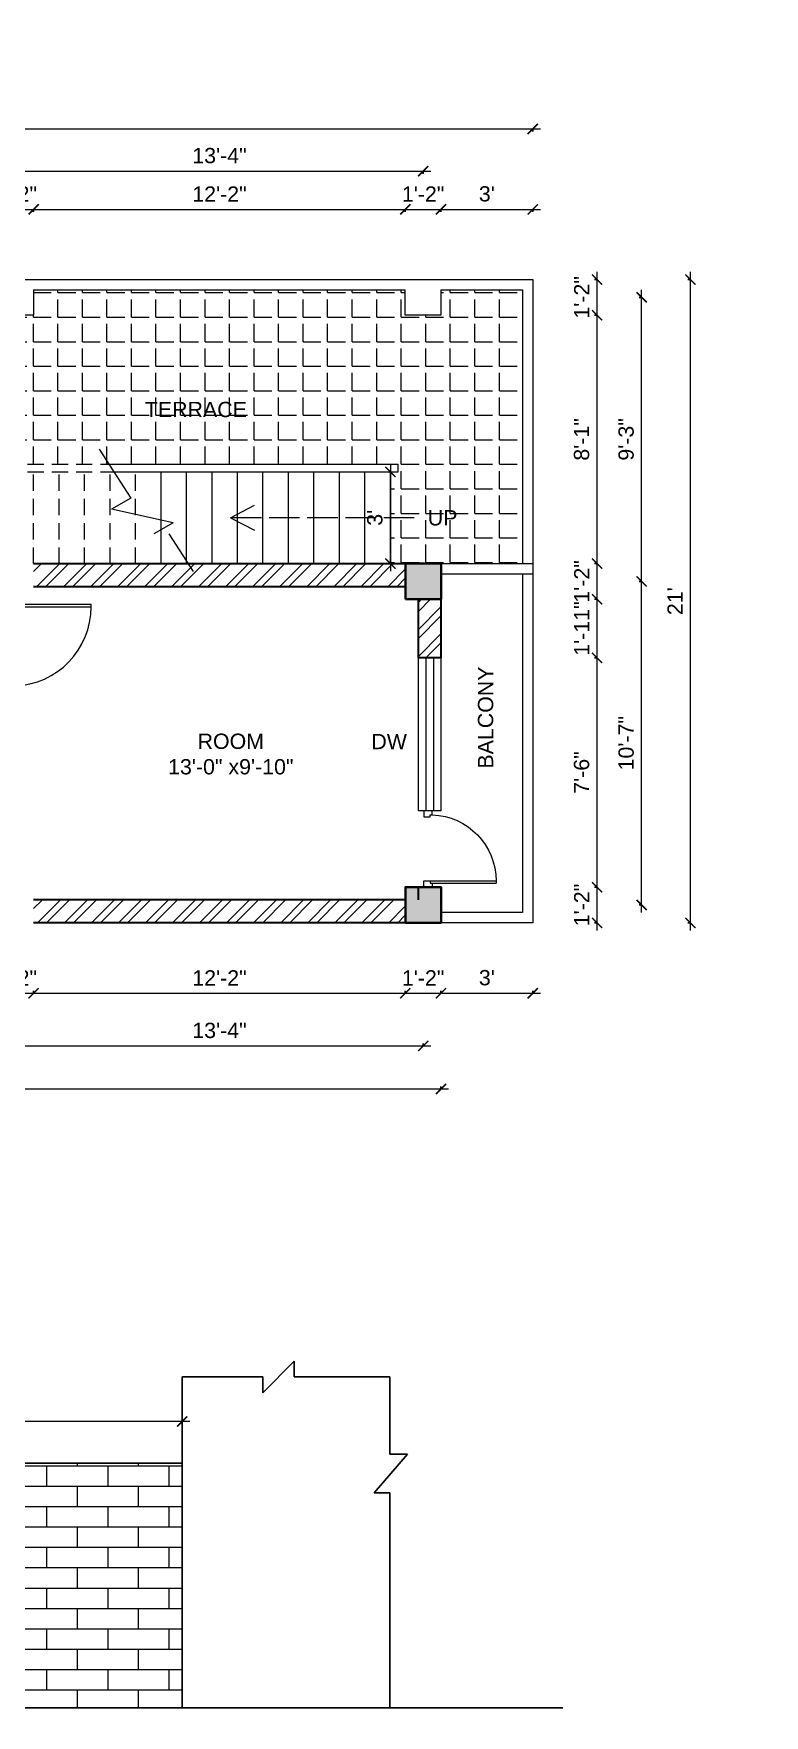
# Model space of a CAD drawing. Header units: inches. Extents: x -12071822 to 12321209, y -1222525 to 1319227.
# Drawn here: x 117528 to 117815, y 36969 to 37629 of the extents above; entities that cross this region are included whole.
import ezdxf

# ---------------------------------------------------------------- set-up
doc = ezdxf.new("R2010")
doc.units = ezdxf.units.IN
doc.header["$MEASUREMENT"] = 0
doc.header["$PDMODE"] = 35
doc.linetypes.add('ACAD_ISO02W100', pattern=[15, 12, -3])
doc.linetypes.add('DASHED', pattern=[19.05, 12.7, -6.35])
for name, color, linetype, lineweight in [('Column', 181, 'Continuous', 40), ('Dimension', 130, 'Continuous', 9), ('Hatch', 9, 'Continuous', 9), ('Hidden', 254, 'ACAD_ISO02W100', 15), ('Stairs', 61, 'Continuous', 18), ('TEXT', 255, 'Continuous', 35), ('Walls', 11, 'Continuous', 35), ('Windows', 151, 'Continuous', 15)]:
    doc.layers.add(name, color=color, linetype=linetype, lineweight=lineweight)
doc.styles.get("Standard").update_dxf_attribs({"font": 'arial.ttf'})
doc.dimstyles.new('Copy(2) of Standard', dxfattribs={"dimtxt": 6, "dimasz": 4, "dimexe": 0, "dimexo": 6, "dimgap": 3, "dimtad": 1, "dimdec": 0, "dimlfac": 0.5, "dimzin": 0, "dimdsep": 46, "dimlunit": 4, "dimtxsty": 'Standard', "dimblk": 'ARCHTICK', "dimcen": 0.09, "dimdle": 3, "dimclrd": 256, "dimadec": 0, "dimazin": 0, "dimtfac": 1, "dimtdec": 0, "dimtofl": 0, "dimtmove": 0, "dimatfit": 3, "dimfxl": 1, "dimfxlon": 1, "dimtolj": 1, "dimtzin": 0, "dimlwd": -1, "dimarcsym": 0})
doc.dimstyles.get("Standard").update_dxf_attribs({"dimtxt": 6, "dimasz": 4, "dimexe": 0, "dimexo": 6, "dimgap": 3, "dimtad": 1, "dimdec": 0, "dimzin": 0, "dimdsep": 46, "dimlunit": 4, "dimtxsty": 'Standard', "dimblk": 'ARCHTICK', "dimcen": 0.09, "dimdle": 3, "dimclrd": 256, "dimadec": 0, "dimazin": 0, "dimtfac": 1, "dimtdec": 0, "dimtofl": 0, "dimtmove": 0, "dimatfit": 3, "dimfxl": 1, "dimfxlon": 1, "dimtolj": 1, "dimtzin": 0, "dimlwd": -1, "dimarcsym": 0})

# ---------------------------------------------------------------- blocks, each defined once
blk = doc.blocks.new('colm')
at = {"layer": 'Hatch'}
h = blk.add_hatch(color=256, dxfattribs=at)
h.dxf.hatch_style = 1
h.paths.add_polyline_path([(66705.71, 8319.73), (66705.71, 8307.73), (66717.71, 8307.73), (66717.71, 8319.73)])
at = {"layer": 'Column'}
blk.add_lwpolyline([(66705.71, 8307.73), (66717.71, 8307.73), (66717.71, 8319.73), (66705.71, 8319.73)], close=True, dxfattribs=at)
blk = doc.blocks.new('_ArchTick')
at = {"color": 0, "linetype": 'ByBlock', "const_width": 0.15}
blk.add_lwpolyline([(-0.5, -0.5), (0.5, 0.5)], dxfattribs=at)
blk = doc.blocks.new('*D1724')
at = {"layer": 'Defpoints', "color": 0, "transparency": 16777216}
for p in [(117514.18, 37279.91), (117528.18, 37279.91), (117528.18, 37252.28)]:
    blk.add_point(p, dxfattribs=at)
at = {"layer": 'Dimension', "transparency": 16777216}
blk.add_line((117511.18, 37252.28), (117531.18, 37252.28), dxfattribs=at)
at = {"layer": 'Dimension', "color": 0, "lineweight": -2, "transparency": 16777216}
for p, q in [((117514.18, 37253.28), (117514.18, 37252.28)), ((117528.18, 37253.28), (117528.18, 37252.28))]:
    blk.add_line(p, q, dxfattribs=at)
at = {"layer": 'Dimension', "transparency": 16777216, "xscale": 4, "yscale": 4, "zscale": 4, "rotation": 180}
blk.add_blockref('_ArchTick', (117514.18, 37252.28), dxfattribs=at)
at = {"layer": 'Dimension', "transparency": 16777216, "xscale": 4, "yscale": 4, "zscale": 4}
blk.add_blockref('_ArchTick', (117528.18, 37252.28), dxfattribs=at)
at = {"layer": 'Dimension', "color": 0, "lineweight": -2, "transparency": 16777216, "insert": (117521.18, 37258.29), "char_height": 6, "attachment_point": 5}
blk.add_mtext('\\A1;1\'-2"', dxfattribs=at)
blk = doc.blocks.new('*D1725')
at = {"layer": 'Defpoints', "color": 0, "transparency": 16777216}
for p in [(117528.18, 37279.91), (117674.05, 37279.91), (117674.05, 37252.28)]:
    blk.add_point(p, dxfattribs=at)
at = {"layer": 'Dimension', "transparency": 16777216}
blk.add_line((117525.18, 37252.28), (117677.05, 37252.28), dxfattribs=at)
at = {"layer": 'Dimension', "color": 0, "lineweight": -2, "transparency": 16777216}
for p, q in [((117528.18, 37253.28), (117528.18, 37252.28)), ((117674.05, 37253.28), (117674.05, 37252.28))]:
    blk.add_line(p, q, dxfattribs=at)
at = {"layer": 'Dimension', "transparency": 16777216, "xscale": 4, "yscale": 4, "zscale": 4, "rotation": 180}
blk.add_blockref('_ArchTick', (117528.18, 37252.28), dxfattribs=at)
at = {"layer": 'Dimension', "transparency": 16777216, "xscale": 4, "yscale": 4, "zscale": 4}
blk.add_blockref('_ArchTick', (117674.05, 37252.28), dxfattribs=at)
at = {"layer": 'Dimension', "color": 0, "lineweight": -2, "transparency": 16777216, "insert": (117601.12, 37258.29), "char_height": 6, "attachment_point": 5}
blk.add_mtext('\\A1;12\'-2"', dxfattribs=at)
blk = doc.blocks.new('*D1726')
at = {"layer": 'Defpoints', "color": 0, "transparency": 16777216}
for p in [(117674.05, 37279.91), (117688.05, 37279.91), (117688.05, 37252.28)]:
    blk.add_point(p, dxfattribs=at)
at = {"layer": 'Dimension', "transparency": 16777216}
blk.add_line((117671.05, 37252.28), (117691.05, 37252.28), dxfattribs=at)
at = {"layer": 'Dimension', "color": 0, "lineweight": -2, "transparency": 16777216}
for p, q in [((117674.05, 37253.28), (117674.05, 37252.28)), ((117688.05, 37253.28), (117688.05, 37252.28))]:
    blk.add_line(p, q, dxfattribs=at)
at = {"layer": 'Dimension', "transparency": 16777216, "xscale": 4, "yscale": 4, "zscale": 4, "rotation": 180}
blk.add_blockref('_ArchTick', (117674.05, 37252.28), dxfattribs=at)
at = {"layer": 'Dimension', "transparency": 16777216, "xscale": 4, "yscale": 4, "zscale": 4}
blk.add_blockref('_ArchTick', (117688.05, 37252.28), dxfattribs=at)
at = {"layer": 'Dimension', "color": 0, "lineweight": -2, "transparency": 16777216, "insert": (117681.05, 37258.29), "char_height": 6, "attachment_point": 5}
blk.add_mtext('\\A1;1\'-2"', dxfattribs=at)
blk = doc.blocks.new('*D1729')
at = {"layer": 'Defpoints', "color": 0, "transparency": 16777216}
for p in [(117521.18, 37279.91), (117681.05, 37279.91), (117681.05, 37231.58)]:
    blk.add_point(p, dxfattribs=at)
at = {"layer": 'Dimension', "transparency": 16777216}
blk.add_line((117518.18, 37231.58), (117684.05, 37231.58), dxfattribs=at)
at = {"layer": 'Dimension', "color": 0, "lineweight": -2, "transparency": 16777216}
for p, q in [((117521.18, 37232.58), (117521.18, 37231.58)), ((117681.05, 37232.58), (117681.05, 37231.58))]:
    blk.add_line(p, q, dxfattribs=at)
at = {"layer": 'Dimension', "transparency": 16777216, "xscale": 4, "yscale": 4, "zscale": 4, "rotation": 180}
blk.add_blockref('_ArchTick', (117521.18, 37231.58), dxfattribs=at)
at = {"layer": 'Dimension', "transparency": 16777216, "xscale": 4, "yscale": 4, "zscale": 4}
blk.add_blockref('_ArchTick', (117681.05, 37231.58), dxfattribs=at)
at = {"layer": 'Dimension', "color": 0, "lineweight": -2, "transparency": 16777216, "insert": (117601.12, 37237.65), "char_height": 6, "attachment_point": 5}
blk.add_mtext('\\A1;13\'-4"', dxfattribs=at)
blk = doc.blocks.new('*D1598')
at = {"layer": 'Defpoints', "color": 0, "transparency": 16777216}
for p in [(117188.36, 37356.91), (117688.05, 37279.91), (117688.05, 37214.71)]:
    blk.add_point(p, dxfattribs=at)
at = {"layer": 'Dimension', "transparency": 16777216}
blk.add_line((117185.36, 37214.71), (117691.05, 37214.71), dxfattribs=at)
at = {"layer": 'Dimension', "color": 0, "lineweight": -2, "transparency": 16777216}
for p, q in [((117188.36, 37215.71), (117188.36, 37214.71)), ((117688.05, 37215.71), (117688.05, 37214.71))]:
    blk.add_line(p, q, dxfattribs=at)
at = {"layer": 'Dimension', "transparency": 16777216, "xscale": 4, "yscale": 4, "zscale": 4, "rotation": 180}
blk.add_blockref('_ArchTick', (117188.36, 37214.71), dxfattribs=at)
at = {"layer": 'Dimension', "transparency": 16777216, "xscale": 4, "yscale": 4, "zscale": 4}
blk.add_blockref('_ArchTick', (117688.05, 37214.71), dxfattribs=at)
at = {"layer": 'Dimension', "color": 0, "lineweight": -2, "transparency": 16777216, "insert": (117438.21, 37220.78), "char_height": 6, "attachment_point": 5}
blk.add_mtext('\\A1;41\'-8"', dxfattribs=at)
blk = doc.blocks.new('GFFGS')
at = {"layer": 'Windows'}
for p, q in [((97915.22, 19628.63), (97915.22, 19658.74)), ((97916.19, 19658.74), (97915.22, 19658.74)), ((97916.19, 19627.65), (97916.19, 19658.77)), ((97915.22, 19628.63), (97913.27, 19628.63)), ((97913.27, 19628.63), (97913.27, 19624.73)), ((97913.27, 19624.73), (97916.19, 19624.73)), ((97915.22, 19627.65), (97915.22, 19628.63)), ((97916.19, 19627.65), (97915.22, 19627.65)), ((97916.19, 19624.73), (97916.19, 19627.65)), ((97946.35, 19624.73), (97946.35, 19627.65)), ((97946.35, 19627.65), (97947.32, 19627.65)), ((97949.27, 19624.73), (97946.35, 19624.73)), ((97947.32, 19627.65), (97947.32, 19628.63)), ((97947.32, 19628.63), (97949.27, 19628.63)), ((97949.27, 19628.63), (97949.27, 19624.73))]:
    blk.add_line(p, q, dxfattribs=at)
blk.add_arc((97916.25, 19627.66), 31.08, 1.78005, 90.12347, dxfattribs=at)
blk = doc.blocks.new('*D1600')
at = {"layer": 'Defpoints', "color": 0, "transparency": 16777216}
for p in [(117688.05, 37279.91), (117724.05, 37279.91), (117724.05, 37252.28)]:
    blk.add_point(p, dxfattribs=at)
at = {"layer": 'Dimension', "transparency": 16777216}
blk.add_line((117685.05, 37252.28), (117727.05, 37252.28), dxfattribs=at)
at = {"layer": 'Dimension', "color": 0, "lineweight": -2, "transparency": 16777216}
for p, q in [((117688.05, 37253.28), (117688.05, 37252.28)), ((117724.05, 37253.28), (117724.05, 37252.28))]:
    blk.add_line(p, q, dxfattribs=at)
at = {"layer": 'Dimension', "transparency": 16777216, "xscale": 4, "yscale": 4, "zscale": 4, "rotation": 180}
blk.add_blockref('_ArchTick', (117688.05, 37252.28), dxfattribs=at)
at = {"layer": 'Dimension', "transparency": 16777216, "xscale": 4, "yscale": 4, "zscale": 4}
blk.add_blockref('_ArchTick', (117724.05, 37252.28), dxfattribs=at)
at = {"layer": 'Dimension', "color": 0, "transparency": 16777216, "insert": (117706.05, 37258.34), "char_height": 6, "attachment_point": 5}
blk.add_mtext("\\A1;3'", dxfattribs=at)
blk = doc.blocks.new('*D1738')
at = {"layer": 'Defpoints', "color": 0, "transparency": 16777216}
for p in [(117528.18, 37559.94), (117514.18, 37528.41), (117528.18, 37528.41)]:
    blk.add_point(p, dxfattribs=at)
at = {"layer": 'Dimension', "transparency": 16777216}
blk.add_line((117511.18, 37559.94), (117531.18, 37559.94), dxfattribs=at)
at = {"layer": 'Dimension', "color": 0, "lineweight": -2, "transparency": 16777216}
for p, q in [((117514.18, 37558.94), (117514.18, 37559.94)), ((117528.18, 37558.94), (117528.18, 37559.94))]:
    blk.add_line(p, q, dxfattribs=at)
at = {"layer": 'Dimension', "transparency": 16777216, "xscale": 4, "yscale": 4, "zscale": 4, "rotation": 180}
blk.add_blockref('_ArchTick', (117514.18, 37559.94), dxfattribs=at)
at = {"layer": 'Dimension', "transparency": 16777216, "xscale": 4, "yscale": 4, "zscale": 4}
blk.add_blockref('_ArchTick', (117528.18, 37559.94), dxfattribs=at)
at = {"layer": 'Dimension', "color": 0, "lineweight": -2, "transparency": 16777216, "insert": (117521.18, 37565.96), "char_height": 6, "attachment_point": 5}
blk.add_mtext('\\A1;1\'-2"', dxfattribs=at)
blk = doc.blocks.new('*D1739')
at = {"layer": 'Defpoints', "color": 0, "transparency": 16777216}
for p in [(117674.05, 37559.94), (117528.18, 37528.41), (117674.05, 37528.41)]:
    blk.add_point(p, dxfattribs=at)
at = {"layer": 'Dimension', "transparency": 16777216}
blk.add_line((117525.18, 37559.94), (117677.05, 37559.94), dxfattribs=at)
at = {"layer": 'Dimension', "color": 0, "lineweight": -2, "transparency": 16777216}
for p, q in [((117528.18, 37558.94), (117528.18, 37559.94)), ((117674.05, 37558.94), (117674.05, 37559.94))]:
    blk.add_line(p, q, dxfattribs=at)
at = {"layer": 'Dimension', "transparency": 16777216, "xscale": 4, "yscale": 4, "zscale": 4, "rotation": 180}
blk.add_blockref('_ArchTick', (117528.18, 37559.94), dxfattribs=at)
at = {"layer": 'Dimension', "transparency": 16777216, "xscale": 4, "yscale": 4, "zscale": 4}
blk.add_blockref('_ArchTick', (117674.05, 37559.94), dxfattribs=at)
at = {"layer": 'Dimension', "color": 0, "lineweight": -2, "transparency": 16777216, "insert": (117601.12, 37565.96), "char_height": 6, "attachment_point": 5}
blk.add_mtext('\\A1;12\'-2"', dxfattribs=at)
blk = doc.blocks.new('*D1740')
at = {"layer": 'Defpoints', "color": 0, "transparency": 16777216}
for p in [(117688.05, 37559.94), (117674.05, 37528.41), (117688.05, 37528.41)]:
    blk.add_point(p, dxfattribs=at)
at = {"layer": 'Dimension', "transparency": 16777216}
blk.add_line((117671.05, 37559.94), (117691.05, 37559.94), dxfattribs=at)
at = {"layer": 'Dimension', "color": 0, "lineweight": -2, "transparency": 16777216}
for p, q in [((117674.05, 37558.94), (117674.05, 37559.94)), ((117688.05, 37558.94), (117688.05, 37559.94))]:
    blk.add_line(p, q, dxfattribs=at)
at = {"layer": 'Dimension', "transparency": 16777216, "xscale": 4, "yscale": 4, "zscale": 4, "rotation": 180}
blk.add_blockref('_ArchTick', (117674.05, 37559.94), dxfattribs=at)
at = {"layer": 'Dimension', "transparency": 16777216, "xscale": 4, "yscale": 4, "zscale": 4}
blk.add_blockref('_ArchTick', (117688.05, 37559.94), dxfattribs=at)
at = {"layer": 'Dimension', "color": 0, "lineweight": -2, "transparency": 16777216, "insert": (117681.05, 37565.96), "char_height": 6, "attachment_point": 5}
blk.add_mtext('\\A1;1\'-2"', dxfattribs=at)
blk = doc.blocks.new('*D1741')
at = {"layer": 'Defpoints', "color": 0, "transparency": 16777216}
for p in [(117724.05, 37559.94), (117688.05, 37528.41), (117724.05, 37532.41)]:
    blk.add_point(p, dxfattribs=at)
at = {"layer": 'Dimension', "transparency": 16777216}
blk.add_line((117685.05, 37559.94), (117727.05, 37559.94), dxfattribs=at)
at = {"layer": 'Dimension', "color": 0, "lineweight": -2, "transparency": 16777216}
for p, q in [((117688.05, 37558.94), (117688.05, 37559.94)), ((117724.05, 37558.94), (117724.05, 37559.94))]:
    blk.add_line(p, q, dxfattribs=at)
at = {"layer": 'Dimension', "transparency": 16777216, "xscale": 4, "yscale": 4, "zscale": 4, "rotation": 180}
blk.add_blockref('_ArchTick', (117688.05, 37559.94), dxfattribs=at)
at = {"layer": 'Dimension', "transparency": 16777216, "xscale": 4, "yscale": 4, "zscale": 4}
blk.add_blockref('_ArchTick', (117724.05, 37559.94), dxfattribs=at)
at = {"layer": 'Dimension', "color": 0, "lineweight": -2, "transparency": 16777216, "insert": (117706.05, 37566.01), "char_height": 6, "attachment_point": 5}
blk.add_mtext("\\A1;3'", dxfattribs=at)
blk = doc.blocks.new('*D1744')
at = {"layer": 'Defpoints', "color": 0, "transparency": 16777216}
for p in [(117681.05, 37574.96), (117521.18, 37420.91), (117681.05, 37420.91)]:
    blk.add_point(p, dxfattribs=at)
at = {"layer": 'Dimension', "transparency": 16777216}
blk.add_line((117518.18, 37574.96), (117684.05, 37574.96), dxfattribs=at)
at = {"layer": 'Dimension', "color": 0, "lineweight": -2, "transparency": 16777216}
for p, q in [((117521.18, 37573.96), (117521.18, 37574.96)), ((117681.05, 37573.96), (117681.05, 37574.96))]:
    blk.add_line(p, q, dxfattribs=at)
at = {"layer": 'Dimension', "transparency": 16777216, "xscale": 4, "yscale": 4, "zscale": 4, "rotation": 180}
blk.add_blockref('_ArchTick', (117521.18, 37574.96), dxfattribs=at)
at = {"layer": 'Dimension', "transparency": 16777216, "xscale": 4, "yscale": 4, "zscale": 4}
blk.add_blockref('_ArchTick', (117681.05, 37574.96), dxfattribs=at)
at = {"layer": 'Dimension', "color": 0, "lineweight": -2, "transparency": 16777216, "insert": (117601.12, 37581.03), "char_height": 6, "attachment_point": 5}
blk.add_mtext('\\A1;13\'-4"', dxfattribs=at)
blk = doc.blocks.new('*D1745')
at = {"layer": 'Defpoints', "color": 0, "transparency": 16777216}
for p in [(117724.05, 37591.53), (117188.36, 37532.41), (117724.05, 37532.41)]:
    blk.add_point(p, dxfattribs=at)
at = {"layer": 'Dimension', "transparency": 16777216}
blk.add_line((117185.36, 37591.53), (117727.05, 37591.53), dxfattribs=at)
at = {"layer": 'Dimension', "color": 0, "lineweight": -2, "transparency": 16777216}
for p, q in [((117188.36, 37590.53), (117188.36, 37591.53)), ((117724.05, 37590.53), (117724.05, 37591.53))]:
    blk.add_line(p, q, dxfattribs=at)
at = {"layer": 'Dimension', "transparency": 16777216, "xscale": 4, "yscale": 4, "zscale": 4, "rotation": 180}
blk.add_blockref('_ArchTick', (117188.36, 37591.53), dxfattribs=at)
at = {"layer": 'Dimension', "transparency": 16777216, "xscale": 4, "yscale": 4, "zscale": 4}
blk.add_blockref('_ArchTick', (117724.05, 37591.53), dxfattribs=at)
at = {"layer": 'Dimension', "color": 0, "lineweight": -2, "transparency": 16777216, "insert": (117456.21, 37597.6), "char_height": 6, "attachment_point": 5}
blk.add_mtext('\\A1;44\'-8"', dxfattribs=at)
blk = doc.blocks.new('*D1746')
at = {"layer": 'Defpoints', "color": 0, "transparency": 16777216}
for p in [(117668.18, 37456.91), (117668.18, 37420.91), (117668.18, 37420.91)]:
    blk.add_point(p, dxfattribs=at)
at = {"layer": 'Dimension', "transparency": 16777216}
blk.add_line((117668.18, 37459.91), (117668.18, 37417.91), dxfattribs=at)
at = {"layer": 'Dimension', "transparency": 16777216, "xscale": 4, "yscale": 4, "zscale": 4}
for p, rotation in [((117668.18, 37456.91), 90), ((117668.18, 37420.91), 270)]:
    blk.add_blockref('_ArchTick', p, dxfattribs=dict(at, rotation=rotation))
at = {"layer": 'Dimension', "color": 0, "lineweight": -2, "transparency": 16777216, "insert": (117662.11, 37438.91), "char_height": 6, "attachment_point": 5, "rotation": 90}
blk.add_mtext("\\A1;3'", dxfattribs=at)
blk = doc.blocks.new('*D1747')
at = {"layer": 'Defpoints', "color": 0, "transparency": 16777216}
for p in [(117688.05, 37293.91), (117749.29, 37293.91), (117688.05, 37279.91)]:
    blk.add_point(p, dxfattribs=at)
at = {"layer": 'Dimension', "transparency": 16777216}
blk.add_line((117749.29, 37276.91), (117749.29, 37296.91), dxfattribs=at)
at = {"layer": 'Dimension', "color": 0, "lineweight": -2, "transparency": 16777216}
for p, q in [((117748.29, 37293.91), (117749.29, 37293.91)), ((117748.29, 37279.91), (117749.29, 37279.91))]:
    blk.add_line(p, q, dxfattribs=at)
at = {"layer": 'Dimension', "transparency": 16777216, "xscale": 4, "yscale": 4, "zscale": 4}
for p, rotation in [((117749.29, 37293.91), 90), ((117749.29, 37279.91), 270)]:
    blk.add_blockref('_ArchTick', p, dxfattribs=dict(at, rotation=rotation))
at = {"layer": 'Dimension', "color": 0, "lineweight": -2, "transparency": 16777216, "insert": (117743.28, 37286.91), "char_height": 6, "attachment_point": 5, "rotation": 90}
blk.add_mtext('\\A1;1\'-2"', dxfattribs=at)
blk = doc.blocks.new('*D1748')
at = {"layer": 'Defpoints', "color": 0, "transparency": 16777216}
for p in [(117688.05, 37383.91), (117749.29, 37383.91), (117688.05, 37293.91)]:
    blk.add_point(p, dxfattribs=at)
at = {"layer": 'Dimension', "color": 0, "lineweight": -2, "transparency": 16777216}
for p, q in [((117748.29, 37383.91), (117749.29, 37383.91)), ((117748.29, 37293.91), (117749.29, 37293.91))]:
    blk.add_line(p, q, dxfattribs=at)
at = {"layer": 'Dimension', "transparency": 16777216}
blk.add_line((117749.29, 37290.91), (117749.29, 37386.91), dxfattribs=at)
at = {"layer": 'Dimension', "transparency": 16777216, "xscale": 4, "yscale": 4, "zscale": 4}
for p, rotation in [((117749.29, 37383.91), 90), ((117749.29, 37293.91), 270)]:
    blk.add_blockref('_ArchTick', p, dxfattribs=dict(at, rotation=rotation))
at = {"layer": 'Dimension', "color": 0, "lineweight": -2, "transparency": 16777216, "insert": (117743.23, 37338.91), "char_height": 6, "attachment_point": 5, "rotation": 90}
blk.add_mtext('\\A1;7\'-6"', dxfattribs=at)
blk = doc.blocks.new('*D1749')
at = {"layer": 'Defpoints', "color": 0, "transparency": 16777216}
for p in [(117688.05, 37406.91), (117749.29, 37406.91), (117688.05, 37383.91)]:
    blk.add_point(p, dxfattribs=at)
at = {"layer": 'Dimension', "transparency": 16777216}
blk.add_line((117749.29, 37380.91), (117749.29, 37409.91), dxfattribs=at)
at = {"layer": 'Dimension', "color": 0, "lineweight": -2, "transparency": 16777216}
for p, q in [((117748.29, 37406.91), (117749.29, 37406.91)), ((117748.29, 37383.91), (117749.29, 37383.91))]:
    blk.add_line(p, q, dxfattribs=at)
at = {"layer": 'Dimension', "transparency": 16777216, "xscale": 4, "yscale": 4, "zscale": 4}
for p, rotation in [((117749.29, 37406.91), 90), ((117749.29, 37383.91), 270)]:
    blk.add_blockref('_ArchTick', p, dxfattribs=dict(at, rotation=rotation))
at = {"layer": 'Dimension', "color": 0, "lineweight": -2, "transparency": 16777216, "insert": (117743.28, 37395.41), "char_height": 6, "attachment_point": 5, "rotation": 90}
blk.add_mtext('\\A1;1\'-11"', dxfattribs=at)
blk = doc.blocks.new('*D1750')
at = {"layer": 'Defpoints', "color": 0, "transparency": 16777216}
for p in [(117688.05, 37420.91), (117749.29, 37420.91), (117688.05, 37406.91)]:
    blk.add_point(p, dxfattribs=at)
at = {"layer": 'Dimension', "transparency": 16777216}
blk.add_line((117749.29, 37403.91), (117749.29, 37423.91), dxfattribs=at)
at = {"layer": 'Dimension', "color": 0, "lineweight": -2, "transparency": 16777216}
for p, q in [((117748.29, 37420.91), (117749.29, 37420.91)), ((117748.29, 37406.91), (117749.29, 37406.91))]:
    blk.add_line(p, q, dxfattribs=at)
at = {"layer": 'Dimension', "transparency": 16777216, "xscale": 4, "yscale": 4, "zscale": 4}
for p, rotation in [((117749.29, 37420.91), 90), ((117749.29, 37406.91), 270)]:
    blk.add_blockref('_ArchTick', p, dxfattribs=dict(at, rotation=rotation))
at = {"layer": 'Dimension', "color": 0, "lineweight": -2, "transparency": 16777216, "insert": (117743.28, 37413.91), "char_height": 6, "attachment_point": 5, "rotation": 90}
blk.add_mtext('\\A1;1\'-2"', dxfattribs=at)
blk = doc.blocks.new('*D1751')
at = {"layer": 'Defpoints', "color": 0, "transparency": 16777216}
for p in [(117688.05, 37518.41), (117749.29, 37518.41), (117688.05, 37420.91)]:
    blk.add_point(p, dxfattribs=at)
at = {"layer": 'Dimension', "transparency": 16777216}
blk.add_line((117749.29, 37417.91), (117749.29, 37521.41), dxfattribs=at)
at = {"layer": 'Dimension', "color": 0, "lineweight": -2, "transparency": 16777216}
for p, q in [((117748.29, 37518.41), (117749.29, 37518.41)), ((117748.29, 37420.91), (117749.29, 37420.91))]:
    blk.add_line(p, q, dxfattribs=at)
at = {"layer": 'Dimension', "transparency": 16777216, "xscale": 4, "yscale": 4, "zscale": 4}
for p, rotation in [((117749.29, 37518.41), 90), ((117749.29, 37420.91), 270)]:
    blk.add_blockref('_ArchTick', p, dxfattribs=dict(at, rotation=rotation))
at = {"layer": 'Dimension', "color": 0, "lineweight": -2, "transparency": 16777216, "insert": (117743.23, 37469.66), "char_height": 6, "attachment_point": 5, "rotation": 90}
blk.add_mtext('\\A1;8\'-1"', dxfattribs=at)
blk = doc.blocks.new('*D1752')
at = {"layer": 'Defpoints', "color": 0, "transparency": 16777216}
for p in [(117724.05, 37532.41), (117749.29, 37532.41), (117688.05, 37518.41)]:
    blk.add_point(p, dxfattribs=at)
at = {"layer": 'Dimension', "transparency": 16777216}
blk.add_line((117749.29, 37515.41), (117749.29, 37535.41), dxfattribs=at)
at = {"layer": 'Dimension', "color": 0, "lineweight": -2, "transparency": 16777216}
for p, q in [((117748.29, 37532.41), (117749.29, 37532.41)), ((117748.29, 37518.41), (117749.29, 37518.41))]:
    blk.add_line(p, q, dxfattribs=at)
at = {"layer": 'Dimension', "transparency": 16777216, "xscale": 4, "yscale": 4, "zscale": 4}
for p, rotation in [((117749.29, 37532.41), 90), ((117749.29, 37518.41), 270)]:
    blk.add_blockref('_ArchTick', p, dxfattribs=dict(at, rotation=rotation))
at = {"layer": 'Dimension', "color": 0, "lineweight": -2, "transparency": 16777216, "insert": (117743.28, 37525.41), "char_height": 6, "attachment_point": 5, "rotation": 90}
blk.add_mtext('\\A1;1\'-2"', dxfattribs=at)
blk = doc.blocks.new('*D1753')
at = {"layer": 'Defpoints', "color": 0, "transparency": 16777216}
for p in [(117688.05, 37413.91), (117766.79, 37413.91), (117688.05, 37286.91)]:
    blk.add_point(p, dxfattribs=at)
at = {"layer": 'Dimension', "transparency": 16777216}
blk.add_line((117766.79, 37283.91), (117766.79, 37416.91), dxfattribs=at)
at = {"layer": 'Dimension', "color": 0, "lineweight": -2, "transparency": 16777216}
for p, q in [((117765.79, 37413.91), (117766.79, 37413.91)), ((117765.79, 37286.91), (117766.79, 37286.91))]:
    blk.add_line(p, q, dxfattribs=at)
at = {"layer": 'Dimension', "transparency": 16777216, "xscale": 4, "yscale": 4, "zscale": 4}
for p, rotation in [((117766.79, 37413.91), 90), ((117766.79, 37286.91), 270)]:
    blk.add_blockref('_ArchTick', p, dxfattribs=dict(at, rotation=rotation))
at = {"layer": 'Dimension', "color": 0, "lineweight": -2, "transparency": 16777216, "insert": (117760.73, 37350.41), "char_height": 6, "attachment_point": 5, "rotation": 90}
blk.add_mtext('\\A1;10\'-7"', dxfattribs=at)
blk = doc.blocks.new('*D1754')
at = {"layer": 'Defpoints', "color": 0, "transparency": 16777216}
for p in [(117341.18, 37525.41), (117766.79, 37525.41), (117688.05, 37413.91)]:
    blk.add_point(p, dxfattribs=at)
at = {"layer": 'Dimension', "transparency": 16777216}
blk.add_line((117766.79, 37410.91), (117766.79, 37528.41), dxfattribs=at)
at = {"layer": 'Dimension', "color": 0, "lineweight": -2, "transparency": 16777216}
for p, q in [((117765.79, 37525.41), (117766.79, 37525.41)), ((117765.79, 37413.91), (117766.79, 37413.91))]:
    blk.add_line(p, q, dxfattribs=at)
at = {"layer": 'Dimension', "transparency": 16777216, "xscale": 4, "yscale": 4, "zscale": 4}
for p, rotation in [((117766.79, 37525.41), 90), ((117766.79, 37413.91), 270)]:
    blk.add_blockref('_ArchTick', p, dxfattribs=dict(at, rotation=rotation))
at = {"layer": 'Dimension', "color": 0, "lineweight": -2, "transparency": 16777216, "insert": (117760.73, 37469.66), "char_height": 6, "attachment_point": 5, "rotation": 90}
blk.add_mtext('\\A1;9\'-3"', dxfattribs=at)
blk = doc.blocks.new('*D1603')
at = {"layer": 'Defpoints', "color": 0, "transparency": 16777216}
for p in [(117724.05, 37532.41), (117785.92, 37532.41), (117688.05, 37279.91)]:
    blk.add_point(p, dxfattribs=at)
at = {"layer": 'Dimension', "transparency": 16777216}
blk.add_line((117785.92, 37276.91), (117785.92, 37535.41), dxfattribs=at)
at = {"layer": 'Dimension', "color": 0, "lineweight": -2, "transparency": 16777216}
for p, q in [((117784.92, 37532.41), (117785.92, 37532.41)), ((117784.92, 37279.91), (117785.92, 37279.91))]:
    blk.add_line(p, q, dxfattribs=at)
at = {"layer": 'Dimension', "transparency": 16777216, "xscale": 4, "yscale": 4, "zscale": 4}
for p, rotation in [((117785.92, 37532.41), 90), ((117785.92, 37279.91), 270)]:
    blk.add_blockref('_ArchTick', p, dxfattribs=dict(at, rotation=rotation))
at = {"layer": 'Dimension', "color": 0, "lineweight": -2, "transparency": 16777216, "insert": (117779.91, 37406.16), "char_height": 6, "attachment_point": 5, "rotation": 90}
blk.add_mtext("\\A1;21'", dxfattribs=at)
blk = doc.blocks.new('*D1611')
at = {"layer": 'Defpoints', "color": 0, "transparency": 16777216}
for p in [(117312.36, 37084.2), (117312.36, 36971.83), (117586.47, 36971.83)]:
    blk.add_point(p, dxfattribs=at)
at = {"layer": 'Windows', "transparency": 16777216}
blk.add_line((117589.47, 37084.2), (117309.36, 37084.2), dxfattribs=at)
at = {"layer": 'Windows', "color": 0, "lineweight": -2, "transparency": 16777216}
for p, q in [((117312.36, 37083.2), (117312.36, 37084.2)), ((117586.47, 37083.2), (117586.47, 37084.2))]:
    blk.add_line(p, q, dxfattribs=at)
at = {"layer": 'Windows', "transparency": 16777216, "xscale": 4, "yscale": 4, "zscale": 4, "rotation": 180}
blk.add_blockref('_ArchTick', (117312.36, 37084.2), dxfattribs=at)
at = {"layer": 'Windows', "transparency": 16777216, "xscale": 4, "yscale": 4, "zscale": 4}
blk.add_blockref('_ArchTick', (117586.47, 37084.2), dxfattribs=at)
at = {"layer": 'Windows', "color": 0, "lineweight": -2, "transparency": 16777216, "insert": (117449.42, 37090.26), "char_height": 6, "attachment_point": 5}
blk.add_mtext('\\A1;11\'-5"', dxfattribs=at)
blk = doc.blocks.new('*D1774')
at = {"layer": 'Defpoints', "color": 0, "transparency": 16777216}
for p in [(117586.47, 37067.8), (117284.73, 36971.83), (117586.47, 36971.83)]:
    blk.add_point(p, dxfattribs=at)
at = {"layer": 'Windows', "transparency": 16777216}
blk.add_line((117284.73, 37070.8), (117284.73, 36968.83), dxfattribs=at)
at = {"layer": 'Windows', "color": 0, "lineweight": -2, "transparency": 16777216}
for p, q in [((117285.73, 37067.8), (117284.73, 37067.8)), ((117285.73, 36971.83), (117284.73, 36971.83))]:
    blk.add_line(p, q, dxfattribs=at)
at = {"layer": 'Windows', "transparency": 16777216, "xscale": 4, "yscale": 4, "zscale": 4}
for p, rotation in [((117284.73, 37067.8), 90), ((117284.73, 36971.83), 270)]:
    blk.add_blockref('_ArchTick', p, dxfattribs=dict(at, rotation=rotation))
at = {"layer": 'Windows', "color": 0, "lineweight": -2, "transparency": 16777216, "insert": (117278.73, 37019.81), "char_height": 6, "attachment_point": 5, "rotation": 90}
blk.add_mtext("\\A1;4'", dxfattribs=at)
blk = doc.blocks.new('*D1617')
at = {"layer": 'Defpoints', "color": 0, "transparency": 16777216}
for p in [(118242.86, 37844.49), (117514.18, 37816.85), (117514.18, 37279.91)]:
    blk.add_point(p, dxfattribs=at)
at = {"layer": 'Dimension', "color": 0, "lineweight": -2, "transparency": 16777216}
for p, q in [((118242.86, 37817.85), (118242.86, 37816.85)), ((117514.18, 37815.85), (117514.18, 37816.85))]:
    blk.add_line(p, q, dxfattribs=at)
at = {"layer": 'Dimension', "transparency": 16777216}
blk.add_line((118245.86, 37816.85), (117511.18, 37816.85), dxfattribs=at)
at = {"layer": 'Dimension', "transparency": 16777216, "xscale": 4, "yscale": 4, "zscale": 4, "rotation": 180}
blk.add_blockref('_ArchTick', (117514.18, 37816.85), dxfattribs=at)
at = {"layer": 'Dimension', "transparency": 16777216, "xscale": 4, "yscale": 4, "zscale": 4}
blk.add_blockref('_ArchTick', (118242.86, 37816.85), dxfattribs=at)
at = {"layer": 'Dimension', "color": 0, "transparency": 16777216, "insert": (117878.52, 37822.92), "char_height": 6, "attachment_point": 5}
blk.add_mtext('\\A1;60\'-9"', dxfattribs=at)

msp = doc.modelspace()

# ---------------------------------------------------------------- hatches: boundary and pattern name
at = {"layer": 'Hatch'}
h = msp.add_hatch(dxfattribs=at)
h.set_pattern_fill('ANGLE', color=256, scale=35)
h.set_pattern_definition([(0, (-7308.185, 18.624), (0, 9.625), [7, -2.625]), (90, (-7308.185, 18.624), (-9.625, 6e-16), [7, -2.625])])
h.paths.add_polyline_path([(117674.05, 37518.41), (117674.05, 37528.41), (117528.18, 37528.41), (117528.18, 37518.41), (117514.18, 37518.41), (117514.18, 37528.41), (117478.18, 37528.41), (117478.18, 37459.91), (117563.57, 37459.91), (117671.18, 37459.91), (117671.18, 37456.91), (117668.18, 37456.91), (117668.18, 37420.91), (117674.05, 37420.91), (117688.05, 37420.91), (117720.05, 37420.91), (117720.05, 37528.41), (117688.05, 37528.41), (117688.05, 37518.41)])
h.paths.add_polyline_path([(117677.67, 37432.62), (117692.31, 37432.62), (117692.31, 37444.99), (117677.67, 37444.99)], flags=24)
h.paths.add_polyline_path([(117570.12, 37475.15), (117613.18, 37475.15), (117613.18, 37487.51), (117570.12, 37487.51)], flags=24)
h = msp.add_hatch(dxfattribs=at)
h.set_pattern_fill('ANSI32', color=256, scale=20)
h.set_pattern_definition([(45, (-5399.04, -1268.291), (-5.30330086, 5.30330086), []), (45, (-5395.504, -1268.291), (-5.30330086, 5.30330086), [])])
h.paths.add_polyline_path([(117674.05, 37411.91), (117674.05, 37420.91), (117528.18, 37420.91), (117528.18, 37411.91)])
h = msp.add_hatch(dxfattribs=at)
h.set_pattern_fill('ANSI32', color=256, scale=20)
h.set_pattern_definition([(45, (-8018.3034, -564.577), (-5.30330086, 5.30330086), []), (45, (-8014.768, -564.577), (-5.30330086, 5.30330086), [])])
h.paths.add_polyline_path([(117688.05, 37406.91), (117679.05, 37406.91), (117679.05, 37383.91), (117688.05, 37383.91)])
h = msp.add_hatch(dxfattribs=at)
h.set_pattern_fill('ANSI32', color=256, scale=20)
h.set_pattern_definition([(45, (-5399.04, -1273.291), (-5.30330086, 5.30330086), []), (45, (-5395.504, -1273.291), (-5.30330086, 5.30330086), [])])
h.paths.add_polyline_path([(117528.18, 37288.91), (117528.18, 37279.91), (117674.05, 37279.91), (117674.05, 37288.91)])
at = {"layer": 'Windows'}
h = msp.add_hatch(dxfattribs=at)
h.set_pattern_fill('AR-BRSTD', color=256, scale=3)
h.set_pattern_definition([(0, (8441.372, -185.836), (0, 8.001), []), (90, (8441.372, -185.836), (-12, 8.001), [8.001, -8.001])])
h.paths.add_polyline_path([(117312.36, 36971.83), (117586.47, 36971.83), (117586.47, 37067.8), (117312.36, 37067.8)])

# ---------------------------------------------------------------- linework, layer by layer
at = {"layer": 'Hidden'}
for p, q in [((117605.45, 37438.91), (117614.9, 37443.81)), ((117677.57, 37438.91), (117605.45, 37438.91)), ((117605.45, 37438.91), (117614.9, 37434.02))]:
    msp.add_line(p, q, dxfattribs=at)
at = {"layer": 'Stairs'}
for p, q in [((117478.18, 37532.41), (117724.05, 37532.41)), ((117528.18, 37528.41), (117674.05, 37528.41)), ((117528.18, 37528.41), (117528.18, 37518.41)), ((117674.05, 37518.41), (117674.05, 37528.41)), ((117688.05, 37528.41), (117720.05, 37528.41)), ((117688.05, 37528.41), (117688.05, 37518.41)), ((117720.05, 37528.41), (117720.05, 37420.91)), ((117724.05, 37532.41), (117724.05, 37410.91)), ((117528.18, 37518.41), (117514.18, 37518.41)), ((117688.05, 37518.41), (117674.05, 37518.41)), ((117553.9, 37465.79), (117566.29, 37446.6)), ((117557.7, 37459.91), (117671.18, 37459.91)), ((117559.64, 37456.91), (117671.18, 37456.91)), ((117578.18, 37437.97), (117578.18, 37456.91)), ((117588.18, 37420.91), (117588.18, 37456.91)), ((117598.18, 37420.91), (117598.18, 37456.91)), ((117608.18, 37420.91), (117608.18, 37456.91)), ((117618.18, 37420.91), (117618.18, 37456.91)), ((117628.18, 37420.91), (117628.18, 37456.91)), ((117638.18, 37420.91), (117638.18, 37456.91)), ((117648.18, 37420.91), (117648.18, 37456.91)), ((117658.18, 37420.91), (117658.18, 37456.91)), ((117668.18, 37420.91), (117668.18, 37456.91)), ((117671.18, 37456.91), (117671.18, 37459.91)), ((117566.29, 37446.6), (117558.71, 37442.25)), ((117582.92, 37436.93), (117558.71, 37442.25)), ((117582.92, 37436.93), (117575.35, 37432.57)), ((117578.18, 37434.2), (117578.18, 37437.97)), ((117578.18, 37428.19), (117578.18, 37434.2)), ((117578.18, 37420.91), (117578.18, 37428.19)), ((117581.22, 37432.57), (117590.78, 37417.77)), ((117688.05, 37420.91), (117724.05, 37420.91)), ((117688.05, 37416.91), (117724.05, 37416.91)), ((117720.05, 37416.91), (117720.05, 37283.91)), ((117724.05, 37410.91), (117724.05, 37406.91)), ((117724.05, 37406.91), (117724.05, 37279.91)), ((117720.05, 37283.91), (117688.05, 37283.91)), ((117724.05, 37279.91), (117688.05, 37279.91))]:
    msp.add_line(p, q, dxfattribs=at)
at = {"layer": 'Stairs', "linetype": 'DASHED', "ltscale": 0.5}
for p, q in [((117478.18, 37459.91), (117563.57, 37459.91)), ((117478.18, 37456.91), (117565.51, 37456.91)), ((117528.18, 37420.91), (117528.18, 37456.91)), ((117538.18, 37420.91), (117538.18, 37456.91)), ((117548.18, 37420.91), (117548.18, 37456.91)), ((117558.18, 37420.91), (117558.18, 37456.91)), ((117568.18, 37420.91), (117568.18, 37456.91))]:
    msp.add_line(p, q, dxfattribs=at)
at = {"layer": 'Walls'}
for p, q in [((117528.18, 37420.91), (117674.05, 37420.91)), ((117528.18, 37411.91), (117674.05, 37411.91)), ((117679.05, 37406.91), (117679.05, 37383.91)), ((117688.05, 37406.91), (117688.05, 37383.91)), ((117688.05, 37383.91), (117679.05, 37383.91)), ((117679.05, 37293.91), (117679.05, 37288.91)), ((117674.05, 37288.91), (117528.18, 37288.91)), ((117674.05, 37279.91), (117528.18, 37279.91))]:
    msp.add_line(p, q, dxfattribs=at)
at = {"layer": 'Windows'}
for p, q in [((117679.05, 37383.91), (117679.05, 37323.91)), ((117682.05, 37383.91), (117682.05, 37323.91)), ((117685.05, 37383.91), (117685.05, 37323.91)), ((117688.05, 37383.91), (117688.05, 37323.91)), ((117688.05, 37323.91), (117679.05, 37323.91))]:
    msp.add_line(p, q, dxfattribs=at)
at = {"layer": 'Windows', "lineweight": -2}
for p, q in [((117618.1, 37095.46), (117630.44, 37107.9)), ((117630.44, 37107.9), (117630.44, 37101.68)), ((117586.47, 37067.8), (117586.47, 37101.68)), ((117586.47, 37101.68), (117618.1, 37101.68)), ((117618.1, 37101.68), (117618.1, 37095.46)), ((117630.44, 37101.68), (117667.97, 37101.68)), ((117667.97, 37101.68), (117667.97, 37071.36)), ((117674.86, 37071.36), (117661.85, 37056.22)), ((117667.97, 37071.36), (117674.86, 37071.36)), ((117586.47, 37067.8), (117312.36, 37067.8)), ((117586.47, 36971.83), (117586.47, 37067.8)), ((117661.85, 37056.22), (117667.97, 37056.22)), ((117667.97, 37056.22), (117667.97, 36971.83)), ((117244.8, 36971.83), (117735.89, 36971.83))]:
    msp.add_line(p, q, dxfattribs=at)

# ---------------------------------------------------------------- block references
at = {"layer": 'Column', "xscale": 1.166666666667879, "yscale": 1.166666666667879, "zscale": 1.166666666667879}
for p in [(39850.73, 27714.57), (39850.73, 27587.57)]:
    msp.add_blockref('colm', p, dxfattribs=at)
at = {"layer": 'Windows', "rotation": 270}
msp.add_blockref('GFFGS', (97892, 135320.18), dxfattribs=at)
at = {"layer": 'Windows', "xscale": -0.8333333333333334, "yscale": 0.8333333333333334, "zscale": 0.8333333333333334, "rotation": 270}
msp.add_blockref('GFFGS', (101327.38, -44300.48), dxfattribs=at)

# ---------------------------------------------------------------- texts
at = {"layer": 'TEXT', "char_height": 6}
for s, width, insert, attachment_point in [('\\pi22.41687;TERRACE', 84.2389, (117549.4, 37478.32), 7), ('UP', 18.7269, (117694.5, 37435.8), 9), ('\\pi29.7286;ROOM\\P\\pi18.16039;13\'-0" x9\'-10"', 84.2389, (117562.79, 37338.09), 7), ('DW', 18.7269, (117660.73, 37354.07), 1)]:
    msp.add_mtext_dynamic_manual_height_columns(s, width=width, gutter_width=1, heights=[0], dxfattribs=dict(at, insert=insert, attachment_point=attachment_point))
at = {"layer": 'TEXT', "insert": (117702.54, 37380.51), "char_height": 6, "attachment_point": 3, "rotation": 90}
msp.add_mtext_dynamic_manual_height_columns('BALCONY', width=42.6174, gutter_width=1, heights=[20.6], dxfattribs=at)

# ---------------------------------------------------------------- dimensions: what is measured, and where the dimension line sits
at = {"layer": 'Dimension'}
for base, p1, p2, picture, middle in [((117514.18, 37816.85), (118242.86, 37844.49), (117514.18, 37279.91), '*D1617', (117878.52, 37822.92)), ((117724.05, 37252.28), (117688.05, 37279.91), (117724.05, 37279.91), '*D1600', (117706.05, 37258.34))]:
    dim = msp.add_linear_dim(base=base, p1=p1, p2=p2, dimstyle='Standard', override={"dimtmove": 1}, dxfattribs=at)
    dim.commit()
    dim.dimension.update_dxf_attribs({"geometry": picture, "text_midpoint": middle})
at = {"layer": 'Dimension', "lineweight": -2}
for base, p1, p2, picture, middle in [((117724.05, 37591.53), (117188.36, 37532.41), (117724.05, 37532.41), '*D1745', (117456.21, 37597.6)), ((117681.05, 37574.96), (117521.18, 37420.91), (117681.05, 37420.91), '*D1744', (117601.12, 37581.03)), ((117674.05, 37559.94), (117528.18, 37528.41), (117674.05, 37528.41), '*D1739', (117601.12, 37565.96)), ((117724.05, 37559.94), (117688.05, 37528.41), (117724.05, 37532.41), '*D1741', (117706.05, 37566.01)), ((117688.05, 37214.71), (117188.36, 37356.91), (117688.05, 37279.91), '*D1598', (117438.21, 37220.78)), ((117681.05, 37231.58), (117521.18, 37279.91), (117681.05, 37279.91), '*D1729', (117601.12, 37237.65)), ((117674.05, 37252.28), (117528.18, 37279.91), (117674.05, 37279.91), '*D1725', (117601.12, 37258.29))]:
    dim = msp.add_linear_dim(base=base, p1=p1, p2=p2, dimstyle='Standard', override={"dimtmove": 1}, dxfattribs=at)
    dim.commit()
    dim.dimension.update_dxf_attribs({"geometry": picture, "text_midpoint": middle})
for base, p1, p2, picture, middle in [((117528.18, 37559.94), (117514.18, 37528.41), (117528.18, 37528.41), '*D1738', (117521.18, 37559.94)), ((117688.05, 37559.94), (117674.05, 37528.41), (117688.05, 37528.41), '*D1740', (117681.05, 37559.94)), ((117528.18, 37252.28), (117514.18, 37279.91), (117528.18, 37279.91), '*D1724', (117521.18, 37252.28)), ((117688.05, 37252.28), (117674.05, 37279.91), (117688.05, 37279.91), '*D1726', (117681.05, 37252.28))]:
    dim = msp.add_linear_dim(base=base, p1=p1, p2=p2, dimstyle='Standard', override={"dimtmove": 1}, dxfattribs=at)
    dim.commit()
    dim.dimension.update_dxf_attribs({"geometry": picture, "text_midpoint": middle, "dimtype": 160})
for base, p1, p2, picture, middle in [((117749.29, 37532.41), (117688.05, 37518.41), (117724.05, 37532.41), '*D1752', (117749.29, 37525.41)), ((117749.29, 37420.91), (117688.05, 37406.91), (117688.05, 37420.91), '*D1750', (117749.29, 37413.91)), ((117749.29, 37406.91), (117688.05, 37383.91), (117688.05, 37406.91), '*D1749', (117749.29, 37395.41)), ((117749.29, 37293.91), (117688.05, 37279.91), (117688.05, 37293.91), '*D1747', (117749.29, 37286.91))]:
    dim = msp.add_linear_dim(base=base, p1=p1, p2=p2, angle=90, dimstyle='Standard', override={"dimtmove": 1}, dxfattribs=at)
    dim.commit()
    dim.dimension.update_dxf_attribs({"geometry": picture, "text_midpoint": middle, "dimtype": 160})
for base, p1, p2, picture, middle in [((117785.9213, 37532.4109), (117688.0542, 37279.9134), (117724.0542, 37532.4109), '*D1603', (117779.9091, 37406.1621)), ((117766.7927, 37525.4109), (117688.0542, 37413.9134), (117341.1791, 37525.4109), '*D1754', (117760.7272, 37469.6621)), ((117749.2895, 37518.4109), (117688.0542, 37420.9134), (117688.0542, 37518.4109), '*D1751', (117743.2261, 37469.6621)), ((117668.18, 37420.91), (117668.18, 37456.91), (117668.18, 37420.91), '*D1746', (117662.11, 37438.91)), ((117766.79, 37413.91), (117688.05, 37286.91), (117688.05, 37413.91), '*D1753', (117760.73, 37350.41)), ((117749.29, 37383.91), (117688.05, 37293.91), (117688.05, 37383.91), '*D1748', (117743.23, 37338.91))]:
    dim = msp.add_linear_dim(base=base, p1=p1, p2=p2, angle=90, dimstyle='Standard', override={"dimtmove": 1}, dxfattribs=at)
    dim.commit()
    dim.dimension.update_dxf_attribs({"geometry": picture, "text_midpoint": middle})
at = {"layer": 'Windows', "lineweight": -2}
dim = msp.add_linear_dim(base=(117312.36, 37084.2), p1=(117586.47, 36971.83), p2=(117312.36, 36971.83), dimstyle='Copy(2) of Standard', dxfattribs=at)
dim.commit()
dim.dimension.update_dxf_attribs({"geometry": '*D1611', "text_midpoint": (117449.42, 37090.26)})
dim = msp.add_linear_dim(base=(117284.73, 36971.83), p1=(117586.47, 37067.8), p2=(117586.47, 36971.83), angle=90, dimstyle='Copy(2) of Standard', dxfattribs=at)
dim.commit()
dim.dimension.update_dxf_attribs({"geometry": '*D1774', "text_midpoint": (117278.73, 37019.81)})

doc.saveas('drawing.dxf')
